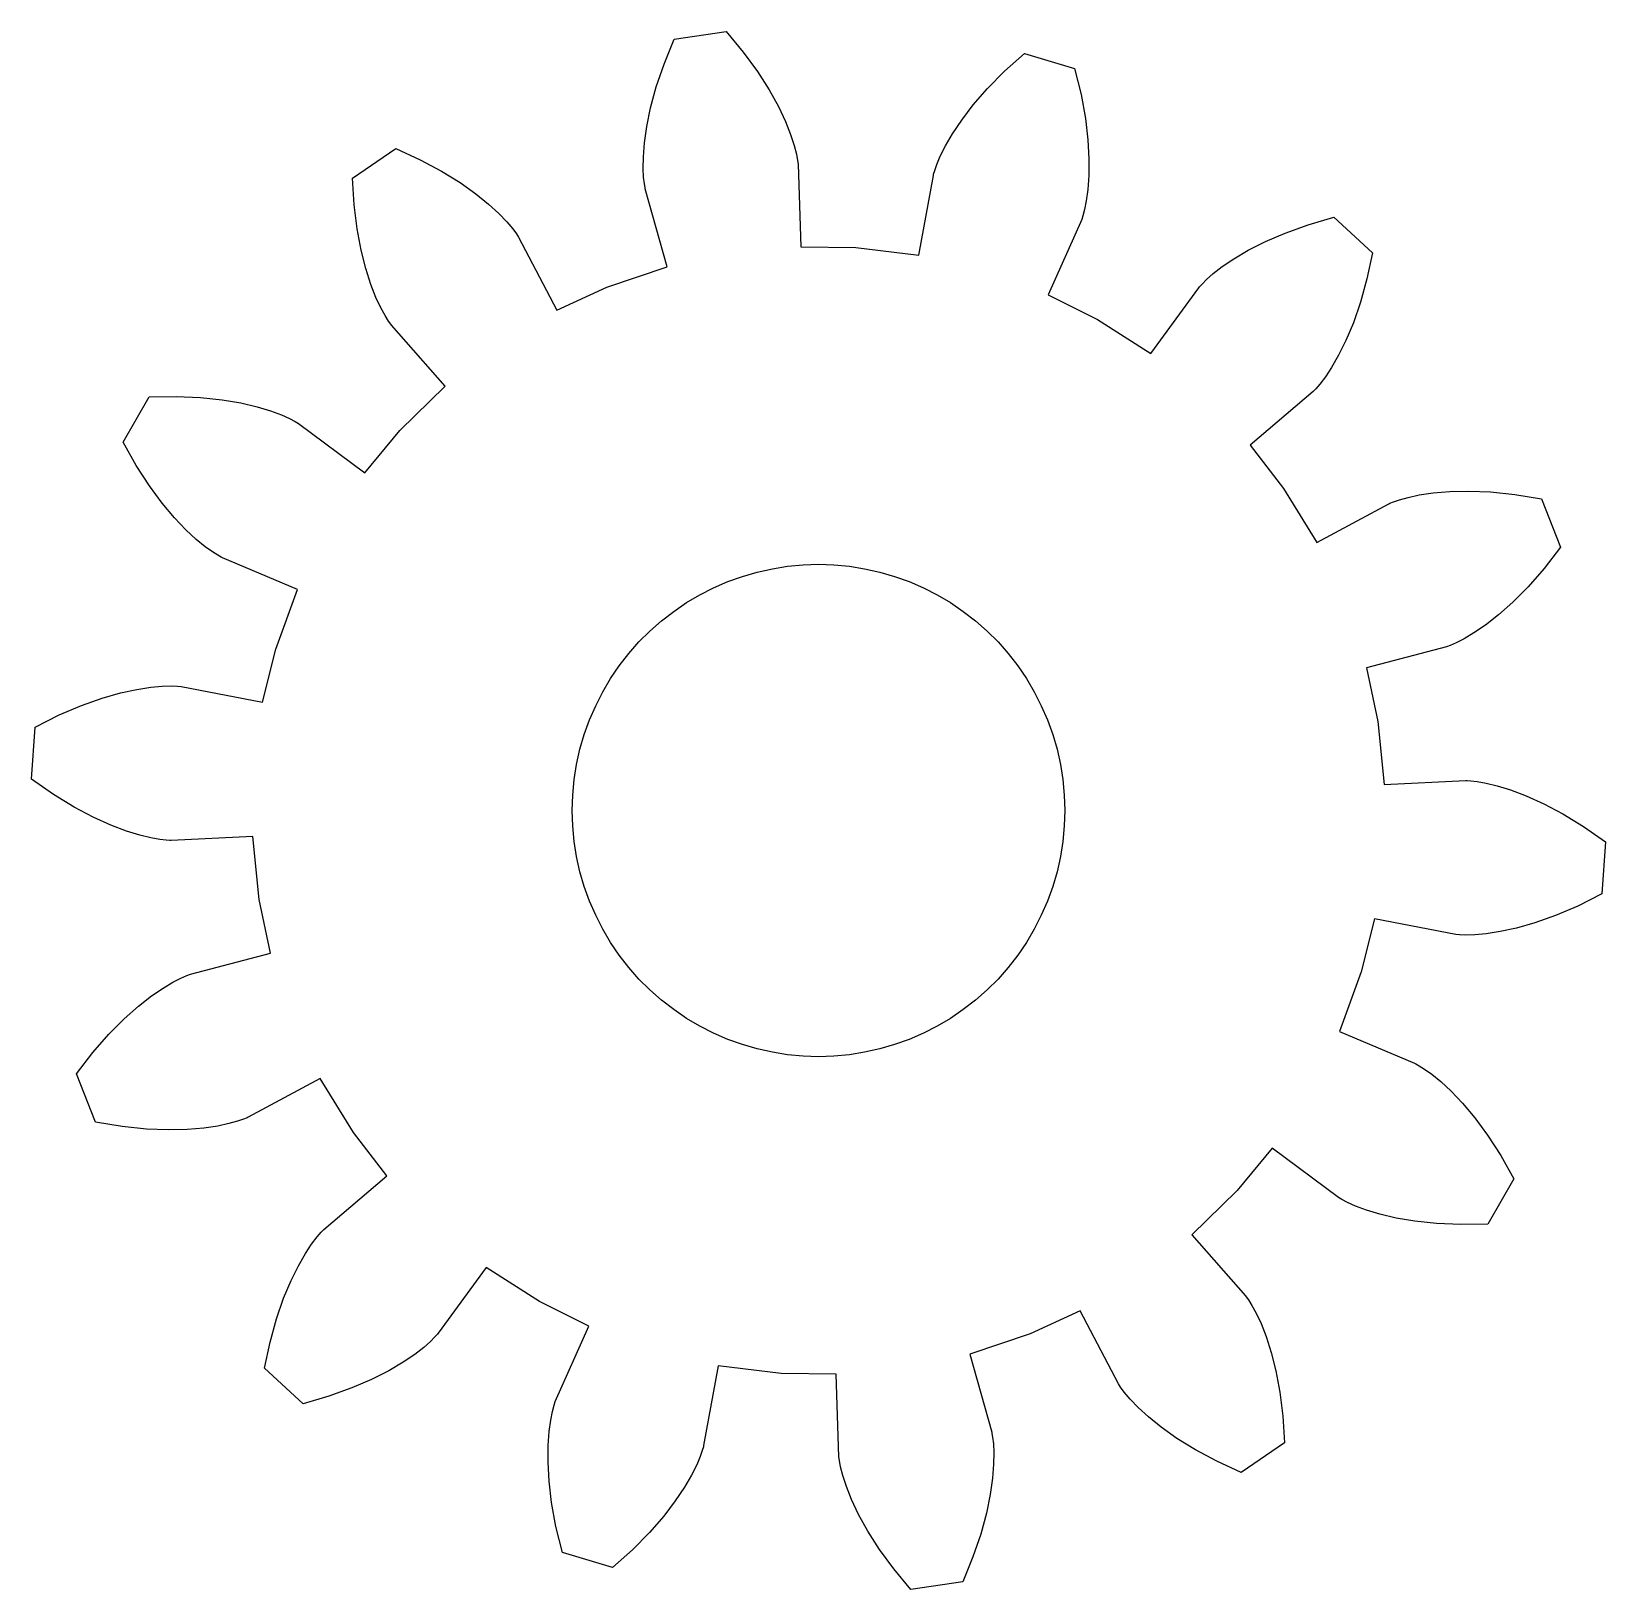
# Model space of a CAD drawing. Header units: metres. Extents: x -16 to 16, y -15.8 to 15.8.
import ezdxf

# ---------------------------------------------------------------- set-up
doc = ezdxf.new("R2010")
doc.units = ezdxf.units.M

msp = doc.modelspace()

# ---------------------------------------------------------------- linework, layer by layer
for p, q in [((-3.136, 15.16), (-2.929, 15.663)), ((-2.929, 15.663), (-1.877, 15.822)), ((-1.877, 15.822), (-1.53, 15.404)), ((-1.53, 15.404), (-1.24, 15.006)), ((3.777, 15.015), (4.182, 15.378)), ((4.182, 15.378), (5.199, 15.068)), ((-3.295, 14.695), (-3.136, 15.16)), ((5.199, 15.068), (5.33, 14.54)), ((-1.24, 15.006), (-1.003, 14.635)), ((3.432, 14.664), (3.777, 15.015)), ((-3.41, 14.27), (-3.295, 14.695)), ((-1.003, 14.635), (-0.815, 14.295)), ((3.143, 14.332), (3.432, 14.664)), ((5.33, 14.54), (5.419, 14.057)), ((-3.488, 13.89), (-3.41, 14.27)), ((-0.815, 14.295), (-0.671, 13.991)), ((2.907, 14.023), (3.143, 14.332)), ((-3.534, 13.557), (-3.488, 13.89)), ((-0.671, 13.991), (-0.566, 13.727)), ((2.577, 13.497), (2.72, 13.743)), ((2.72, 13.743), (2.907, 14.023)), ((5.419, 14.057), (5.47, 13.62)), ((-9.46, 12.845), (-8.582, 13.443)), ((-8.582, 13.443), (-8.087, 13.216)), ((-3.556, 13.273), (-3.534, 13.557)), ((-0.566, 13.727), (-0.493, 13.505)), ((-0.493, 13.505), (-0.448, 13.33)), ((2.473, 13.288), (2.577, 13.497)), ((5.47, 13.62), (5.491, 13.233)), ((-8.087, 13.216), (-7.652, 12.984)), ((-3.559, 13.04), (-3.556, 13.273)), ((-0.448, 13.33), (-0.423, 13.203)), ((-0.423, 13.203), (-0.413, 13.126)), ((-0.413, 13.126), (-0.36, 11.451)), ((2.359, 12.999), (2.402, 13.121)), ((2.402, 13.121), (2.473, 13.288)), ((5.491, 13.233), (5.489, 12.896)), ((-9.428, 12.302), (-9.46, 12.845)), ((-7.652, 12.984), (-7.277, 12.752)), ((-3.55, 12.86), (-3.559, 13.04)), ((-3.536, 12.731), (-3.55, 12.86)), ((2.039, 11.276), (2.332, 12.899)), ((2.332, 12.899), (2.338, 12.925)), ((2.338, 12.925), (2.359, 12.999)), ((5.489, 12.896), (5.468, 12.612)), ((-7.277, 12.752), (-6.96, 12.527)), ((-6.96, 12.527), (-6.698, 12.315)), ((-3.522, 12.655), (-3.536, 12.731)), ((-3.516, 12.629), (-3.522, 12.655)), ((-3.074, 11.04), (-3.516, 12.629)), ((5.468, 12.612), (5.437, 12.382)), ((-9.368, 11.815), (-9.428, 12.302)), ((-6.698, 12.315), (-6.488, 12.122)), ((5.402, 12.204), (5.369, 12.079)), ((5.437, 12.382), (5.402, 12.204)), ((-6.488, 12.122), (-6.326, 11.954)), ((-6.326, 11.954), (-6.209, 11.816)), ((5.344, 12.005), (4.663, 10.473)), ((5.369, 12.079), (5.344, 12.005)), ((9.478, 11.729), (9.942, 11.896)), ((9.942, 11.896), (10.465, 12.048)), ((10.465, 12.048), (11.246, 11.329)), ((-9.287, 11.382), (-9.368, 11.815)), ((-6.209, 11.816), (-6.131, 11.712)), ((-6.131, 11.712), (-6.089, 11.647)), ((-6.089, 11.647), (-5.311, 10.161)), ((8.726, 11.378), (9.073, 11.554)), ((9.073, 11.554), (9.478, 11.729)), ((-9.192, 11.006), (-9.287, 11.382)), ((-0.36, 11.451), (0.759, 11.432)), ((0.759, 11.432), (2.039, 11.276)), ((8.199, 11.047), (8.436, 11.207)), ((8.436, 11.207), (8.726, 11.378)), ((11.246, 11.329), (11.135, 10.797)), ((-9.089, 10.686), (-9.192, 11.006)), ((-4.295, 10.627), (-3.074, 11.04)), ((7.878, 10.784), (8.015, 10.904)), ((8.015, 10.904), (8.199, 11.047)), ((-8.985, 10.421), (-9.089, 10.686)), ((-5.311, 10.161), (-4.295, 10.627)), ((6.747, 9.279), (7.719, 10.614)), ((7.719, 10.614), (7.735, 10.635)), ((7.735, 10.635), (7.787, 10.693)), ((7.787, 10.693), (7.878, 10.784)), ((11.135, 10.797), (11.004, 10.323)), ((-8.886, 10.21), (-8.985, 10.421)), ((4.663, 10.473), (5.662, 9.973)), ((11.004, 10.323), (10.86, 9.907)), ((-8.799, 10.051), (-8.886, 10.21)), ((-8.73, 9.941), (-8.799, 10.051)), ((-8.685, 9.878), (-8.73, 9.941)), ((5.662, 9.973), (6.747, 9.279)), ((10.86, 9.907), (10.71, 9.549)), ((-8.669, 9.858), (-8.685, 9.878)), ((-7.578, 8.617), (-8.669, 9.858)), ((10.71, 9.549), (10.561, 9.247)), ((10.419, 9), (10.291, 8.806)), ((10.561, 9.247), (10.419, 9)), ((10.182, 8.661), (10.097, 8.563)), ((10.291, 8.806), (10.182, 8.661)), ((-14.118, 7.483), (-13.587, 8.401)), ((-13.587, 8.401), (-13.042, 8.411)), ((-13.042, 8.411), (-12.549, 8.389)), ((-12.549, 8.389), (-12.11, 8.342)), ((-12.11, 8.342), (-11.727, 8.277)), ((-8.498, 7.718), (-7.578, 8.617)), ((10.043, 8.507), (8.762, 7.421)), ((10.097, 8.563), (10.043, 8.507)), ((-11.727, 8.277), (-11.398, 8.199)), ((-11.398, 8.199), (-11.125, 8.116)), ((-11.125, 8.116), (-10.906, 8.035)), ((-10.906, 8.035), (-10.74, 7.961)), ((-10.74, 7.961), (-10.625, 7.901)), ((-10.625, 7.901), (-10.558, 7.861)), ((-10.558, 7.861), (-9.211, 6.859)), ((-9.211, 6.859), (-8.498, 7.718)), ((-13.853, 7.008), (-14.118, 7.483)), ((8.762, 7.421), (9.444, 6.538)), ((-13.586, 6.594), (-13.853, 7.008)), ((-13.325, 6.24), (-13.586, 6.594)), ((9.444, 6.538), (10.12, 5.443)), ((11.969, 6.36), (12.198, 6.409)), ((12.198, 6.409), (12.48, 6.451)), ((12.48, 6.451), (12.817, 6.48)), ((12.817, 6.48), (13.206, 6.489)), ((13.206, 6.489), (13.647, 6.471)), ((13.647, 6.471), (14.138, 6.421)), ((14.138, 6.421), (14.676, 6.332)), ((-13.075, 5.942), (-13.325, 6.24)), ((10.12, 5.443), (11.577, 6.227)), ((11.577, 6.227), (11.6, 6.239)), ((11.6, 6.239), (11.672, 6.269)), ((11.672, 6.269), (11.794, 6.311)), ((11.794, 6.311), (11.969, 6.36)), ((14.676, 6.332), (15.066, 5.346)), ((-12.843, 5.698), (-13.075, 5.942)), ((-12.634, 5.505), (-12.843, 5.698)), ((-12.453, 5.357), (-12.634, 5.505)), ((-12.305, 5.251), (-12.453, 5.357)), ((-12.196, 5.183), (-12.305, 5.251)), ((-12.127, 5.145), (-12.196, 5.183)), ((-12.104, 5.134), (-12.127, 5.145)), ((-10.58, 4.488), (-12.104, 5.134)), ((15.066, 5.346), (14.733, 4.915)), ((-1.545, 4.755), (-1.243, 4.843)), ((-1.243, 4.843), (-0.937, 4.911)), ((-0.937, 4.911), (-0.627, 4.961)), ((-0.627, 4.961), (-0.314, 4.99)), ((-0.314, 4.99), (0, 5)), ((0, 5), (0.314, 4.99)), ((0.314, 4.99), (0.627, 4.961)), ((0.627, 4.961), (0.937, 4.911)), ((0.937, 4.911), (1.243, 4.843)), ((1.243, 4.843), (1.545, 4.755)), ((14.733, 4.915), (14.409, 4.545)), ((-11.018, 3.28), (-10.58, 4.488)), ((-2.409, 4.382), (-2.129, 4.524)), ((-2.129, 4.524), (-1.841, 4.649)), ((-1.841, 4.649), (-1.545, 4.755)), ((1.545, 4.755), (1.841, 4.649)), ((1.841, 4.649), (2.129, 4.524)), ((2.129, 4.524), (2.409, 4.382)), ((14.409, 4.545), (14.099, 4.232)), ((-2.939, 4.045), (-2.679, 4.222)), ((-2.679, 4.222), (-2.409, 4.382)), ((2.409, 4.382), (2.679, 4.222)), ((2.679, 4.222), (2.939, 4.045)), ((14.099, 4.232), (13.808, 3.974)), ((-3.423, 3.645), (-3.187, 3.853)), ((-3.187, 3.853), (-2.939, 4.045)), ((2.939, 4.045), (3.187, 3.853)), ((3.187, 3.853), (3.423, 3.645)), ((13.808, 3.974), (13.542, 3.767)), ((-3.645, 3.423), (-3.423, 3.645)), ((3.423, 3.645), (3.645, 3.423)), ((13.307, 3.606), (13.106, 3.486)), ((13.542, 3.767), (13.307, 3.606)), ((-11.286, 2.198), (-11.018, 3.28)), ((-3.853, 3.187), (-3.645, 3.423)), ((3.645, 3.423), (3.853, 3.187)), ((12.753, 3.324), (11.126, 2.899)), ((12.826, 3.351), (12.753, 3.324)), ((12.945, 3.403), (12.826, 3.351)), ((13.106, 3.486), (12.945, 3.403)), ((-4.222, 2.679), (-4.045, 2.939)), ((-4.045, 2.939), (-3.853, 3.187)), ((3.853, 3.187), (4.045, 2.939)), ((4.045, 2.939), (4.222, 2.679)), ((11.126, 2.899), (11.356, 1.808)), ((-4.382, 2.409), (-4.222, 2.679)), ((4.222, 2.679), (4.382, 2.409)), ((-14.961, 2.134), (-14.545, 2.281)), ((-14.545, 2.281), (-14.17, 2.388)), ((-14.17, 2.388), (-13.841, 2.46)), ((-13.841, 2.46), (-13.558, 2.503)), ((-13.558, 2.503), (-13.326, 2.525)), ((-13.326, 2.525), (-13.144, 2.53)), ((-13.144, 2.53), (-13.014, 2.525)), ((-13.014, 2.525), (-12.937, 2.518)), ((-12.937, 2.518), (-11.286, 2.198)), ((-4.524, 2.129), (-4.382, 2.409)), ((4.382, 2.409), (4.524, 2.129)), ((-15.901, 1.695), (-15.414, 1.94)), ((-15.414, 1.94), (-14.961, 2.134)), ((-4.649, 1.841), (-4.524, 2.129)), ((4.524, 2.129), (4.649, 1.841)), ((-15.979, 0.639), (-15.901, 1.695)), ((-4.755, 1.545), (-4.649, 1.841)), ((4.649, 1.841), (4.755, 1.545)), ((11.356, 1.808), (11.488, 0.53)), ((-4.843, 1.243), (-4.755, 1.545)), ((4.755, 1.545), (4.843, 1.243)), ((-4.911, 0.937), (-4.843, 1.243)), ((4.843, 1.243), (4.911, 0.937)), ((-4.961, 0.627), (-4.911, 0.937)), ((4.911, 0.937), (4.961, 0.627)), ((-15.534, 0.326), (-15.979, 0.639)), ((-15.113, 0.068), (-15.534, 0.326)), ((-4.99, 0.314), (-4.961, 0.627)), ((4.961, 0.627), (4.99, 0.314)), ((11.488, 0.53), (13.142, 0.607)), ((13.142, 0.607), (13.168, 0.607)), ((13.168, 0.607), (13.245, 0.603)), ((13.245, 0.603), (13.374, 0.588)), ((13.374, 0.588), (13.553, 0.557)), ((13.553, 0.557), (13.78, 0.502)), ((13.78, 0.502), (14.053, 0.418)), ((14.053, 0.418), (14.369, 0.298)), ((-14.724, -0.138), (-15.113, 0.068)), ((-5, 0), (-4.99, 0.314)), ((4.99, 0.314), (5, 0)), ((14.369, 0.298), (14.724, 0.138)), ((14.724, 0.138), (15.113, -0.068)), ((-14.369, -0.298), (-14.724, -0.138)), ((-14.053, -0.418), (-14.369, -0.298)), ((-4.99, -0.314), (-5, 0)), ((-4.961, -0.627), (-4.99, -0.314)), ((4.99, -0.314), (4.961, -0.627)), ((5, 0), (4.99, -0.314)), ((15.113, -0.068), (15.534, -0.326)), ((-13.78, -0.502), (-14.053, -0.418)), ((-13.553, -0.557), (-13.78, -0.502)), ((-13.374, -0.588), (-13.553, -0.557)), ((-13.245, -0.603), (-13.374, -0.588)), ((-13.168, -0.607), (-13.245, -0.603)), ((-13.142, -0.607), (-13.168, -0.607)), ((-11.488, -0.53), (-13.142, -0.607)), ((-11.356, -1.808), (-11.488, -0.53)), ((-4.911, -0.937), (-4.961, -0.627)), ((4.961, -0.627), (4.911, -0.937)), ((15.534, -0.326), (15.979, -0.639)), ((15.979, -0.639), (15.901, -1.695)), ((-4.843, -1.243), (-4.911, -0.937)), ((4.911, -0.937), (4.843, -1.243)), ((-4.755, -1.545), (-4.843, -1.243)), ((4.843, -1.243), (4.755, -1.545)), ((-4.649, -1.841), (-4.755, -1.545)), ((4.755, -1.545), (4.649, -1.841)), ((-11.126, -2.899), (-11.356, -1.808)), ((-4.524, -2.129), (-4.649, -1.841)), ((4.649, -1.841), (4.524, -2.129)), ((15.901, -1.695), (15.414, -1.94)), ((-4.382, -2.409), (-4.524, -2.129)), ((4.524, -2.129), (4.382, -2.409)), ((11.286, -2.198), (11.018, -3.28)), ((12.937, -2.518), (11.286, -2.198)), ((14.961, -2.134), (14.545, -2.281)), ((15.414, -1.94), (14.961, -2.134)), ((-4.222, -2.679), (-4.382, -2.409)), ((4.382, -2.409), (4.222, -2.679)), ((13.014, -2.525), (12.937, -2.518)), ((13.144, -2.53), (13.014, -2.525)), ((13.326, -2.525), (13.144, -2.53)), ((13.558, -2.503), (13.326, -2.525)), ((13.841, -2.46), (13.558, -2.503)), ((14.17, -2.388), (13.841, -2.46)), ((14.545, -2.281), (14.17, -2.388)), ((-4.045, -2.939), (-4.222, -2.679)), ((4.222, -2.679), (4.045, -2.939)), ((-12.753, -3.324), (-11.126, -2.899)), ((-3.853, -3.187), (-4.045, -2.939)), ((-3.645, -3.423), (-3.853, -3.187)), ((3.853, -3.187), (3.645, -3.423)), ((4.045, -2.939), (3.853, -3.187)), ((-13.307, -3.606), (-13.106, -3.486)), ((-13.106, -3.486), (-12.945, -3.403)), ((-12.945, -3.403), (-12.826, -3.351)), ((-12.826, -3.351), (-12.753, -3.324)), ((-3.423, -3.645), (-3.645, -3.423)), ((3.645, -3.423), (3.423, -3.645)), ((11.018, -3.28), (10.58, -4.488)), ((-13.808, -3.974), (-13.542, -3.767)), ((-13.542, -3.767), (-13.307, -3.606)), ((-3.187, -3.853), (-3.423, -3.645)), ((3.423, -3.645), (3.187, -3.853)), ((-14.099, -4.232), (-13.808, -3.974)), ((-2.939, -4.045), (-3.187, -3.853)), ((-2.679, -4.222), (-2.939, -4.045)), ((2.939, -4.045), (2.679, -4.222)), ((3.187, -3.853), (2.939, -4.045)), ((-14.409, -4.545), (-14.099, -4.232)), ((-2.409, -4.382), (-2.679, -4.222)), ((-2.129, -4.524), (-2.409, -4.382)), ((2.409, -4.382), (2.129, -4.524)), ((2.679, -4.222), (2.409, -4.382)), ((-14.733, -4.915), (-14.409, -4.545)), ((-1.841, -4.649), (-2.129, -4.524)), ((-1.545, -4.755), (-1.841, -4.649)), ((-1.243, -4.843), (-1.545, -4.755)), ((1.545, -4.755), (1.243, -4.843)), ((1.841, -4.649), (1.545, -4.755)), ((2.129, -4.524), (1.841, -4.649)), ((10.58, -4.488), (12.104, -5.134)), ((-15.066, -5.346), (-14.733, -4.915)), ((-0.937, -4.911), (-1.243, -4.843)), ((-0.627, -4.961), (-0.937, -4.911)), ((-0.314, -4.99), (-0.627, -4.961)), ((0, -5), (-0.314, -4.99)), ((0.314, -4.99), (0, -5)), ((0.627, -4.961), (0.314, -4.99)), ((0.937, -4.911), (0.627, -4.961)), ((1.243, -4.843), (0.937, -4.911)), ((-14.676, -6.332), (-15.066, -5.346)), ((12.104, -5.134), (12.127, -5.145)), ((12.127, -5.145), (12.196, -5.183)), ((12.196, -5.183), (12.305, -5.251)), ((12.305, -5.251), (12.453, -5.357)), ((12.453, -5.357), (12.634, -5.505)), ((-10.12, -5.443), (-11.577, -6.227)), ((-9.444, -6.538), (-10.12, -5.443)), ((12.634, -5.505), (12.843, -5.698)), ((12.843, -5.698), (13.075, -5.942)), ((13.075, -5.942), (13.325, -6.24)), ((-14.138, -6.421), (-14.676, -6.332)), ((-11.969, -6.36), (-12.198, -6.409)), ((-11.794, -6.311), (-11.969, -6.36)), ((-11.672, -6.269), (-11.794, -6.311)), ((-11.6, -6.239), (-11.672, -6.269)), ((-11.577, -6.227), (-11.6, -6.239)), ((13.325, -6.24), (13.586, -6.594)), ((-13.647, -6.471), (-14.138, -6.421)), ((-13.206, -6.489), (-13.647, -6.471)), ((-12.817, -6.48), (-13.206, -6.489)), ((-12.48, -6.451), (-12.817, -6.48)), ((-12.198, -6.409), (-12.48, -6.451)), ((-8.762, -7.421), (-9.444, -6.538)), ((13.586, -6.594), (13.853, -7.008)), ((9.211, -6.859), (8.498, -7.718)), ((10.558, -7.861), (9.211, -6.859)), ((13.853, -7.008), (14.118, -7.483)), ((-10.043, -8.507), (-8.762, -7.421)), ((14.118, -7.483), (13.587, -8.401)), ((8.498, -7.718), (7.578, -8.617)), ((10.625, -7.901), (10.558, -7.861)), ((10.74, -7.961), (10.625, -7.901)), ((10.906, -8.035), (10.74, -7.961)), ((11.125, -8.116), (10.906, -8.035)), ((11.398, -8.199), (11.125, -8.116)), ((11.727, -8.277), (11.398, -8.199)), ((12.11, -8.342), (11.727, -8.277)), ((-10.182, -8.661), (-10.097, -8.563)), ((-10.097, -8.563), (-10.043, -8.507)), ((7.578, -8.617), (8.669, -9.858)), ((12.549, -8.389), (12.11, -8.342)), ((13.042, -8.411), (12.549, -8.389)), ((13.587, -8.401), (13.042, -8.411)), ((-10.419, -9), (-10.291, -8.806)), ((-10.291, -8.806), (-10.182, -8.661)), ((-10.71, -9.549), (-10.561, -9.247)), ((-10.561, -9.247), (-10.419, -9)), ((-10.86, -9.907), (-10.71, -9.549)), ((-6.747, -9.279), (-7.719, -10.614)), ((-5.662, -9.973), (-6.747, -9.279)), ((8.669, -9.858), (8.685, -9.878)), ((8.685, -9.878), (8.73, -9.941)), ((-11.004, -10.323), (-10.86, -9.907)), ((-4.663, -10.473), (-5.662, -9.973)), ((5.311, -10.161), (4.295, -10.627)), ((6.089, -11.647), (5.311, -10.161)), ((8.73, -9.941), (8.799, -10.051)), ((8.799, -10.051), (8.886, -10.21)), ((8.886, -10.21), (8.985, -10.421)), ((-11.135, -10.797), (-11.004, -10.323)), ((-5.344, -12.005), (-4.663, -10.473)), ((8.985, -10.421), (9.089, -10.686)), ((-11.246, -11.329), (-11.135, -10.797)), ((-7.878, -10.784), (-8.015, -10.904)), ((-7.787, -10.693), (-7.878, -10.784)), ((-7.735, -10.635), (-7.787, -10.693)), ((-7.719, -10.614), (-7.735, -10.635)), ((4.295, -10.627), (3.074, -11.04)), ((9.089, -10.686), (9.192, -11.006)), ((-8.199, -11.047), (-8.436, -11.207)), ((-8.015, -10.904), (-8.199, -11.047)), ((3.074, -11.04), (3.516, -12.629)), ((9.192, -11.006), (9.287, -11.382)), ((-10.465, -12.048), (-11.246, -11.329)), ((-8.726, -11.378), (-9.073, -11.554)), ((-8.436, -11.207), (-8.726, -11.378)), ((-2.039, -11.276), (-2.332, -12.899)), ((-0.759, -11.432), (-2.039, -11.276)), ((0.36, -11.451), (-0.759, -11.432)), ((0.413, -13.126), (0.36, -11.451)), ((9.287, -11.382), (9.368, -11.815)), ((-9.478, -11.729), (-9.942, -11.896)), ((-9.073, -11.554), (-9.478, -11.729)), ((6.131, -11.712), (6.089, -11.647)), ((6.209, -11.816), (6.131, -11.712)), ((6.326, -11.954), (6.209, -11.816)), ((9.368, -11.815), (9.428, -12.302)), ((-9.942, -11.896), (-10.465, -12.048)), ((-5.402, -12.204), (-5.369, -12.079)), ((-5.369, -12.079), (-5.344, -12.005)), ((6.488, -12.122), (6.326, -11.954)), ((6.698, -12.315), (6.488, -12.122)), ((-5.468, -12.612), (-5.437, -12.382)), ((-5.437, -12.382), (-5.402, -12.204)), ((6.96, -12.527), (6.698, -12.315)), ((9.428, -12.302), (9.46, -12.845)), ((-5.489, -12.896), (-5.468, -12.612)), ((3.516, -12.629), (3.522, -12.655)), ((3.522, -12.655), (3.536, -12.731)), ((3.536, -12.731), (3.55, -12.86)), ((7.277, -12.752), (6.96, -12.527)), ((7.652, -12.984), (7.277, -12.752)), ((-5.491, -13.233), (-5.489, -12.896)), ((-2.359, -12.999), (-2.402, -13.121)), ((-2.338, -12.925), (-2.359, -12.999)), ((-2.332, -12.899), (-2.338, -12.925)), ((3.55, -12.86), (3.559, -13.04)), ((3.559, -13.04), (3.556, -13.273)), ((8.087, -13.216), (7.652, -12.984)), ((9.46, -12.845), (8.582, -13.443)), ((-5.47, -13.62), (-5.491, -13.233)), ((-2.473, -13.288), (-2.577, -13.497)), ((-2.402, -13.121), (-2.473, -13.288)), ((0.423, -13.203), (0.413, -13.126)), ((0.448, -13.33), (0.423, -13.203)), ((0.493, -13.505), (0.448, -13.33)), ((3.556, -13.273), (3.534, -13.557)), ((8.582, -13.443), (8.087, -13.216)), ((-5.419, -14.057), (-5.47, -13.62)), ((-2.577, -13.497), (-2.72, -13.743)), ((0.566, -13.727), (0.493, -13.505)), ((0.671, -13.991), (0.566, -13.727)), ((3.534, -13.557), (3.488, -13.89)), ((-5.33, -14.54), (-5.419, -14.057)), ((-2.907, -14.023), (-3.143, -14.332)), ((-2.72, -13.743), (-2.907, -14.023)), ((0.815, -14.295), (0.671, -13.991)), ((3.488, -13.89), (3.41, -14.27)), ((-3.143, -14.332), (-3.432, -14.664)), ((1.003, -14.635), (0.815, -14.295)), ((3.41, -14.27), (3.295, -14.695)), ((-5.199, -15.068), (-5.33, -14.54)), ((-3.432, -14.664), (-3.777, -15.015)), ((1.24, -15.006), (1.003, -14.635)), ((3.295, -14.695), (3.136, -15.16)), ((-3.777, -15.015), (-4.182, -15.378)), ((1.53, -15.404), (1.24, -15.006)), ((-4.182, -15.378), (-5.199, -15.068)), ((3.136, -15.16), (2.929, -15.663)), ((1.877, -15.822), (1.53, -15.404)), ((2.929, -15.663), (1.877, -15.822))]:
    msp.add_line(p, q)

doc.saveas('drawing.dxf')
